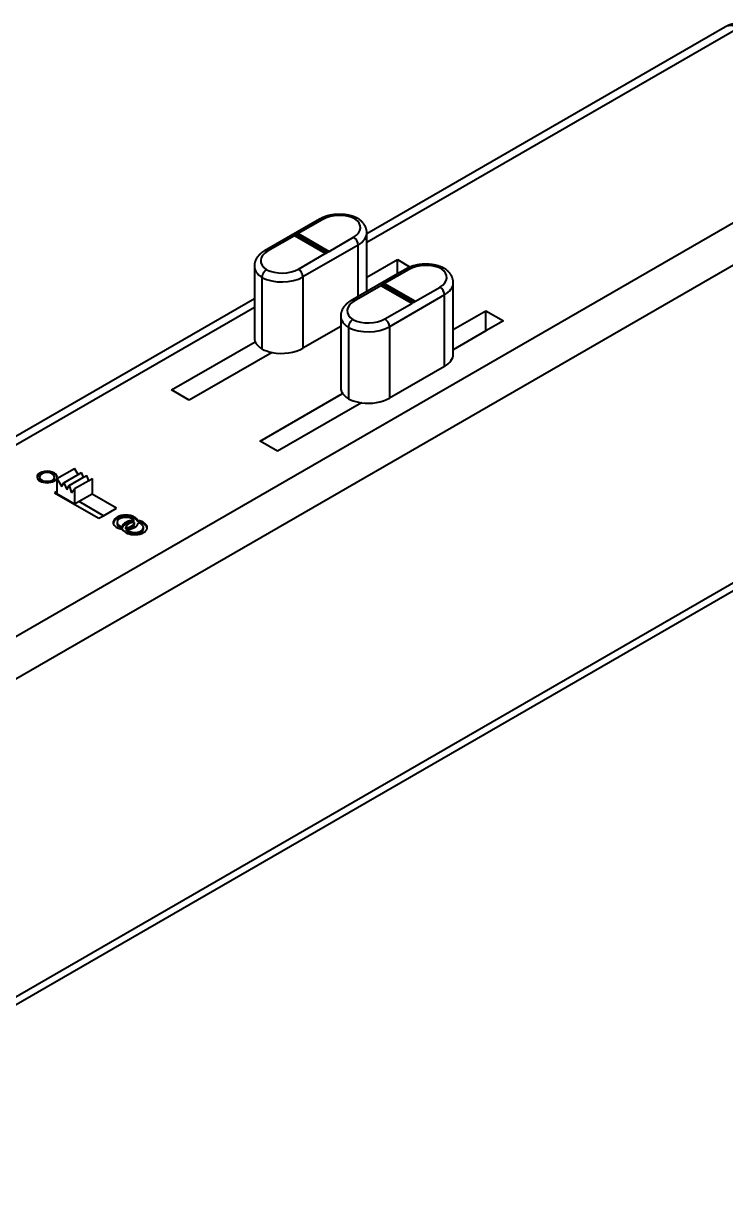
# Model space of a CAD drawing. Header units: millimetres. Extents: x 15 to 292, y 5 to 205.
# Drawn here: x 212.91 to 240.95, y 70.7 to 117.34 of the extents above; entities that cross this region are included whole.
import ezdxf

# ---------------------------------------------------------------- set-up
doc = ezdxf.new("R2010")
doc.units = ezdxf.units.MM
doc.layers.add('Geometries', color=7, linetype='Continuous')

msp = doc.modelspace()

# ---------------------------------------------------------------- linework, layer by layer
at = {"layer": 'Geometries', "linetype": 'Continuous', "lineweight": 40}
for p, q in [((240.9522, 117.2012), (226.6265, 108.9302)), ((241.4632, 117.1505), (226.6265, 108.5845)), ((199.3699, 85.1974), (248.0888, 113.3253)), ((248.811, 112.0395), (200.0921, 83.9116)), ((224.7386, 109.5144), (222.5374, 108.2435)), ((224.8659, 109.5018), (223.8858, 108.9359)), ((223.7358, 108.8493), (222.6646, 108.2309)), ((223.8858, 108.9359), (223.7358, 108.8493)), ((224.9669, 108.1386), (223.7358, 108.8493)), ((223.8086, 108.8214), (223.7566, 108.8514)), ((223.8564, 108.849), (223.8086, 108.8214)), ((224.9791, 108.1456), (223.8086, 108.8214)), ((223.8564, 108.849), (223.8564, 108.8849)), ((225.058, 108.1912), (223.8564, 108.8849)), ((223.8564, 108.849), (225.0269, 108.1732)), ((223.8858, 108.9359), (225.1169, 108.2252)), ((225.1169, 108.2252), (226.097, 108.791)), ((226.6265, 108.9302), (226.6265, 108.9666)), ((226.6265, 108.5845), (226.6265, 108.9302)), ((226.2769, 108.4793), (224.0757, 107.2084)), ((225.058, 108.1912), (225.1169, 108.2252)), ((226.2769, 106.4183), (226.2769, 108.4793)), ((226.6265, 107.1921), (226.6265, 108.5845)), ((223.8957, 107.5201), (224.9669, 108.1386)), ((224.9669, 108.1386), (224.9791, 108.1456)), ((224.9791, 108.1456), (225.0269, 108.1732)), ((225.0269, 108.1732), (225.058, 108.1912)), ((226.6265, 107.1921), (227.8478, 107.8972)), ((227.8478, 107.3253), (227.8478, 107.8972)), ((227.8478, 107.8972), (228.3574, 107.603)), ((222.1351, 107.6442), (222.1351, 107.6437)), ((222.1351, 107.6397), (222.1351, 106.3371)), ((227.8478, 107.3253), (226.6265, 106.6202)), ((228.3163, 107.5097), (227.3362, 106.9439)), ((228.189, 107.5223), (227.8478, 107.3253)), ((229.7289, 107.5447), (229.7256, 107.5469)), ((222.4376, 107.1813), (222.4376, 104.3272)), ((224.0757, 107.2084), (224.0757, 104.3544)), ((227.1862, 106.8572), (226.115, 106.2388)), ((226.6265, 106.6202), (226.6265, 107.1921)), ((227.3362, 106.9439), (227.1862, 106.8572)), ((228.4173, 106.1465), (227.1862, 106.8572)), ((227.259, 106.8293), (227.207, 106.8593)), ((227.3068, 106.8569), (227.259, 106.8293)), ((228.4295, 106.1535), (227.259, 106.8293)), ((228.5084, 106.1991), (227.3068, 106.8928)), ((227.3068, 106.8569), (227.3068, 106.8928)), ((227.3068, 106.8569), (228.4773, 106.1811)), ((227.3362, 106.9439), (228.5673, 106.2331)), ((230.0769, 105.1017), (230.0769, 106.9745)), ((226.2769, 106.4183), (225.9878, 106.2514)), ((226.6265, 106.6202), (226.2769, 106.4183)), ((229.7273, 106.4872), (227.5261, 105.2163)), ((228.5673, 106.2331), (229.5474, 106.7989)), ((229.7273, 103.6332), (229.7273, 106.4872)), ((222.1351, 106.3371), (192.2333, 89.0733)), ((222.1351, 105.9914), (192.7443, 89.0227)), ((222.1351, 106.3371), (222.1351, 105.9914)), ((222.1351, 105.9914), (222.1351, 104.7857)), ((227.3461, 105.528), (228.4173, 106.1465)), ((228.4173, 106.1465), (228.4295, 106.1535)), ((228.4295, 106.1535), (228.4773, 106.1811)), ((228.4773, 106.1811), (228.5084, 106.1991)), ((228.5084, 106.1991), (228.5673, 106.2331)), ((225.5855, 105.6522), (225.5855, 105.6516)), ((225.5855, 105.6477), (225.5855, 105.2261)), ((230.0769, 105.1017), (231.3833, 105.856)), ((231.3833, 105.0479), (231.3833, 105.856)), ((231.3833, 105.856), (232.0831, 105.4519)), ((232.0831, 105.4519), (231.3833, 105.0479)), ((225.5855, 105.2261), (224.0757, 104.3544)), ((225.5855, 105.2261), (224.0757, 104.3544)), ((225.5855, 105.2261), (225.5855, 102.7936)), ((225.888, 105.1892), (225.888, 102.3351)), ((227.5261, 105.2163), (227.5261, 102.3623)), ((230.0769, 104.2936), (230.0769, 105.1017)), ((231.3833, 105.0479), (230.0769, 104.2936)), ((218.8289, 102.6902), (222.1704, 104.6194)), ((222.8416, 104.1904), (219.536, 102.2819)), ((230.0769, 104.1204), (230.0769, 104.2936)), ((229.7273, 103.6332), (227.5261, 102.3623)), ((219.536, 102.2819), (218.8289, 102.6902)), ((222.3677, 100.6508), (225.6611, 102.5523)), ((226.4129, 102.1782), (223.0643, 100.2449)), ((222.3572, 100.6532), (222.3604, 100.655)), ((222.3604, 100.6513), (222.3572, 100.6532)), ((222.3604, 100.6513), (222.3604, 100.655)), ((222.3604, 100.655), (222.3677, 100.6508)), ((222.3677, 100.6471), (222.3604, 100.6513)), ((222.3677, 100.6471), (222.3677, 100.6508)), ((223.0643, 100.2449), (222.3677, 100.6471)), ((214.2517, 99.1468), (214.9588, 99.555)), ((215.1032, 99.3153), (214.9588, 99.555)), ((215.1032, 99.3153), (215.2386, 99.3935)), ((215.3147, 99.2026), (215.2386, 99.3935)), ((199.9351, 71.1328), (248.0261, 98.8982)), ((213.5567, 99.2146), (213.5567, 99.184)), ((214.1567, 99.184), (214.1567, 99.2146)), ((214.2517, 99.1468), (214.4423, 98.8304)), ((214.2517, 99.1468), (214.2517, 98.6353)), ((214.4423, 98.8304), (214.5315, 98.9852)), ((214.5315, 98.9852), (215.1032, 99.3153)), ((214.5315, 98.9852), (214.6413, 98.7098)), ((214.7349, 98.8678), (215.3147, 99.2026)), ((215.5209, 99.0631), (214.9588, 98.7385)), ((215.3147, 99.2026), (215.442, 99.276)), ((215.5209, 99.0631), (215.442, 99.276)), ((215.6659, 99.1468), (215.5209, 99.0631)), ((215.6659, 99.1468), (215.6659, 98.5344)), ((199.724, 70.6988), (247.815, 98.4642)), ((214.2517, 98.6353), (214.1605, 98.5826)), ((214.1605, 98.5826), (214.6881, 98.2781)), ((214.2517, 98.6353), (214.2517, 98.5344)), ((214.6919, 98.2803), (214.2517, 98.5344)), ((214.6413, 98.7098), (214.7349, 98.8678)), ((214.7349, 98.8678), (214.8393, 98.5861)), ((214.8393, 98.5861), (214.9588, 98.7385)), ((214.9588, 98.7385), (214.9588, 98.1261)), ((215.6621, 98.5322), (215.1346, 98.2276)), ((215.6659, 98.5344), (215.6621, 98.5322)), ((216.6354, 97.9703), (215.6621, 98.5322)), ((214.6919, 98.2803), (214.6881, 98.2781)), ((214.6881, 98.2781), (215.9283, 97.562)), ((214.9588, 98.1261), (214.6919, 98.2803)), ((215.1346, 98.2276), (214.9588, 98.1261)), ((216.1078, 97.6657), (215.1346, 98.2276)), ((216.1078, 97.6657), (216.6354, 97.9703)), ((215.9283, 97.562), (216.1078, 97.6657)), ((217.3195, 97.427), (217.3195, 97.4842)), ((216.651, 97.4004), (216.651, 97.3432)), ((216.8558, 97.1593), (216.8558, 97.2165)), ((217.0046, 97.1411), (217.0046, 97.1983)), ((217.0361, 97.0552), (217.0361, 97.1124)), ((217.351, 97.3411), (217.351, 97.3983)), ((217.484, 97.4179), (217.484, 97.4751)), ((217.7046, 97.1391), (217.7046, 97.1963))]:
    msp.add_line(p, q, dxfattribs=at)
at = {"layer": 'Geometries', "linetype": 'Continuous', "lineweight": 40, "flags": 128}
for points in [[(226.2674, 109.5435), (226.2643, 109.5451), (226.2546, 109.55), (226.2448, 109.5548), (226.235, 109.5595), (226.2251, 109.5641), (226.2151, 109.5687), (226.2051, 109.5732), (226.195, 109.5776), (226.1849, 109.5819), (226.1747, 109.5862), (226.1644, 109.5904), (226.1541, 109.5946), (226.1437, 109.5986), (226.1332, 109.6026), (226.1228, 109.6065), (226.1122, 109.6103), (226.1016, 109.6141), (226.091, 109.6178), (226.0803, 109.6214), (226.0695, 109.625), (226.0587, 109.6284), (226.0479, 109.6318), (226.037, 109.6351), (226.0261, 109.6384), (226.0151, 109.6415), (226.0041, 109.6446), (225.993, 109.6477), (225.9819, 109.6506), (225.9708, 109.6535), (225.9596, 109.6563), (225.9484, 109.659), (225.9372, 109.6617), (225.9259, 109.6642), (225.9146, 109.6667), (225.9032, 109.6691), (225.8918, 109.6715), (225.8804, 109.6738), (225.869, 109.676), (225.8575, 109.6781), (225.846, 109.6802), (225.8345, 109.6821), (225.8229, 109.684), (225.8113, 109.6859), (225.7997, 109.6876), (225.7881, 109.6893), (225.7765, 109.6909), (225.7648, 109.6924), (225.7531, 109.6939), (225.7414, 109.6953), (225.7297, 109.6966), (225.7179, 109.6978), (225.7062, 109.6989), (225.6944, 109.7), (225.6826, 109.701), (225.6708, 109.702), (225.659, 109.7028), (225.6472, 109.7036), (225.6354, 109.7043), (225.6235, 109.7049), (225.6117, 109.7055), (225.5998, 109.706), (225.5879, 109.7064), (225.5761, 109.7067), (225.5642, 109.7069), (225.5523, 109.7071), (225.5405, 109.7072), (225.5286, 109.7073), (225.5167, 109.7072), (225.5048, 109.7071), (225.493, 109.7069), (225.4811, 109.7066), (225.4692, 109.7063), (225.4574, 109.7059), (225.4455, 109.7054), (225.4337, 109.7048), (225.4218, 109.7041), (225.41, 109.7034), (225.3982, 109.7026), (225.3864, 109.7018), (225.3746, 109.7008), (225.3628, 109.6998), (225.351, 109.6987), (225.3393, 109.6975), (225.3275, 109.6963), (225.3158, 109.695), (225.3041, 109.6936), (225.2924, 109.6921), (225.2808, 109.6906), (225.2691, 109.6889), (225.2575, 109.6872), (225.2459, 109.6855), (225.2343, 109.6836), (225.2228, 109.6817), (225.2113, 109.6797), (225.1998, 109.6777), (225.1883, 109.6755), (225.1769, 109.6733), (225.1655, 109.671), (225.1541, 109.6686), (225.1427, 109.6662), (225.1314, 109.6637), (225.1202, 109.6611), (225.1089, 109.6584), (225.0977, 109.6557), (225.0865, 109.6529), (225.0754, 109.65), (225.0643, 109.647), (225.0533, 109.644), (225.0423, 109.6409), (225.0313, 109.6377), (225.0204, 109.6344), (225.0095, 109.6311), (224.9987, 109.6277), (224.9879, 109.6242), (224.9771, 109.6206), (224.9664, 109.617), (224.9558, 109.6133), (224.9452, 109.6095), (224.9347, 109.6057), (224.9242, 109.6017), (224.9138, 109.5977), (224.9034, 109.5937), (224.8931, 109.5895), (224.8828, 109.5853), (224.8726, 109.581), (224.8625, 109.5766), (224.8524, 109.5722), (224.8424, 109.5677), (224.8324, 109.5631), (224.8225, 109.5584), (224.8127, 109.5537), (224.8029, 109.5489), (224.7932, 109.544), (224.7836, 109.539), (224.7741, 109.534), (224.7646, 109.5289), (224.7552, 109.5237), (224.7459, 109.5185), (224.7386, 109.5144)], [(226.2674, 109.5435), (226.264, 109.5451), (226.2582, 109.5475), (226.2522, 109.5495), (226.2459, 109.5511), (226.2395, 109.5523), (226.2331, 109.553), (226.2265, 109.5533), (226.2198, 109.5532), (226.2129, 109.5528), (226.2057, 109.5519), (226.1984, 109.5505), (226.191, 109.5488), (226.1836, 109.5466), (226.1777, 109.5446), (226.1718, 109.5424), (226.1659, 109.54), (226.1599, 109.5372), (226.1538, 109.5343), (226.1478, 109.5311), (226.1436, 109.5287)], [(226.2752, 109.539), (226.2748, 109.5393), (226.2695, 109.5424), (226.2674, 109.5435)], [(226.6265, 108.9666), (226.6264, 108.9728), (226.6263, 108.981), (226.626, 108.9892), (226.6256, 108.9974), (226.6251, 109.0056), (226.6245, 109.0137), (226.6238, 109.0219), (226.6229, 109.0301), (226.6219, 109.0382), (226.6208, 109.0464), (226.6196, 109.0545), (226.6183, 109.0627), (226.6169, 109.0708), (226.6153, 109.0789), (226.6136, 109.087), (226.6118, 109.0951), (226.6099, 109.1032), (226.6078, 109.1112), (226.6057, 109.1193), (226.6034, 109.1273), (226.601, 109.1353), (226.5985, 109.1433), (226.5959, 109.1513), (226.5931, 109.1593), (226.5903, 109.1672), (226.5873, 109.1752), (226.5842, 109.1831), (226.581, 109.1909), (226.5776, 109.1988), (226.5742, 109.2066), (226.5706, 109.2145), (226.5669, 109.2223), (226.5631, 109.23), (226.5592, 109.2378), (226.5552, 109.2455), (226.551, 109.2532), (226.5467, 109.2608), (226.5423, 109.2685), (226.5378, 109.2761), (226.5332, 109.2836), (226.5284, 109.2912), (226.5236, 109.2987), (226.5186, 109.3062), (226.5135, 109.3136), (226.5083, 109.321), (226.5029, 109.3284), (226.4975, 109.3357), (226.4919, 109.343), (226.4862, 109.3503), (226.4804, 109.3575), (226.4745, 109.3647), (226.4685, 109.3719), (226.4623, 109.379), (226.4561, 109.386), (226.4497, 109.393), (226.4432, 109.4), (226.4366, 109.4069), (226.4299, 109.4138), (226.4231, 109.4206), (226.4162, 109.4274), (226.4091, 109.4341), (226.402, 109.4408), (226.3947, 109.4474), (226.3874, 109.454), (226.3799, 109.4605), (226.3723, 109.467), (226.3647, 109.4734), (226.3569, 109.4797), (226.349, 109.486), (226.3411, 109.4922), (226.333, 109.4984), (226.3249, 109.5045), (226.3166, 109.5105), (226.3083, 109.5165), (226.2998, 109.5224), (226.2913, 109.5283), (226.2827, 109.5341), (226.2752, 109.539)], [(222.5374, 108.2435), (222.5324, 108.2406), (222.5232, 108.2352), (222.5141, 108.2297), (222.5051, 108.2241), (222.4962, 108.2185), (222.4874, 108.2129), (222.4787, 108.2071), (222.47, 108.2013), (222.4615, 108.1954), (222.453, 108.1895), (222.4446, 108.1835), (222.4363, 108.1774), (222.4281, 108.1712), (222.42, 108.165), (222.412, 108.1588), (222.4041, 108.1524), (222.3963, 108.1461), (222.3886, 108.1396), (222.381, 108.1331), (222.3735, 108.1265), (222.3661, 108.1199), (222.3588, 108.1133), (222.3517, 108.1065), (222.3446, 108.0997), (222.3376, 108.0929), (222.3308, 108.086), (222.324, 108.0791), (222.3174, 108.0721), (222.3109, 108.0651), (222.3045, 108.058), (222.2982, 108.0509), (222.292, 108.0437), (222.2859, 108.0365), (222.28, 108.0292), (222.2741, 108.0219), (222.2684, 108.0146), (222.2628, 108.0072), (222.2574, 107.9998), (222.252, 107.9923), (222.2468, 107.9848), (222.2416, 107.9773), (222.2366, 107.9698), (222.2318, 107.9622), (222.227, 107.9545), (222.2224, 107.9469), (222.2179, 107.9392), (222.2135, 107.9315), (222.2092, 107.9238), (222.205, 107.916), (222.201, 107.9082), (222.1971, 107.9004), (222.1933, 107.8925), (222.1896, 107.8847), (222.186, 107.8768), (222.1826, 107.8689), (222.1793, 107.8609), (222.1761, 107.853), (222.173, 107.845), (222.1701, 107.837), (222.1672, 107.829), (222.1645, 107.821), (222.1619, 107.8129), (222.1595, 107.8049), (222.1571, 107.7968), (222.1549, 107.7887), (222.1528, 107.7806), (222.1508, 107.7725), (222.1489, 107.7644), (222.1472, 107.7563), (222.1455, 107.7481), (222.144, 107.74), (222.1426, 107.7318), (222.1413, 107.7236), (222.1402, 107.7155), (222.1391, 107.7073), (222.1382, 107.6991), (222.1374, 107.6909), (222.1367, 107.6827), (222.1362, 107.6745), (222.1357, 107.6663), (222.1354, 107.6581), (222.1352, 107.6499), (222.1351, 107.6442)], [(222.1351, 107.6437), (222.1351, 107.6417), (222.1351, 107.6397)], [(222.618, 107.4932), (222.6138, 107.4907), (222.6066, 107.4862), (222.5994, 107.4813), (222.5922, 107.4762), (222.5851, 107.4707), (222.578, 107.465), (222.5708, 107.4587), (222.5636, 107.4521), (222.5565, 107.4452), (222.5495, 107.4381), (222.5424, 107.4305), (222.5355, 107.4226), (222.5287, 107.4144), (222.5221, 107.4061), (222.5159, 107.3977), (222.5098, 107.3892), (222.5039, 107.3805), (222.4982, 107.3716), (222.4926, 107.3623), (222.4871, 107.3529), (222.482, 107.3433), (222.477, 107.3336), (222.4725, 107.3242), (222.4682, 107.3146), (222.4642, 107.305), (222.4604, 107.2954), (222.4568, 107.2855), (222.4535, 107.2756), (222.4505, 107.2657), (222.4478, 107.2558), (222.4455, 107.2463), (222.4434, 107.2368), (222.4417, 107.2274), (222.4403, 107.2181), (222.4391, 107.2087), (222.4383, 107.1994), (222.4378, 107.1902), (222.4376, 107.1813)], [(228.3574, 107.603), (228.3538, 107.6016), (228.3435, 107.5974), (228.3332, 107.5932), (228.323, 107.5889), (228.3129, 107.5845), (228.3028, 107.5801), (228.2928, 107.5756), (228.2828, 107.571), (228.2729, 107.5663), (228.2631, 107.5616), (228.2533, 107.5568), (228.2436, 107.5519), (228.234, 107.547), (228.2245, 107.5419), (228.215, 107.5368), (228.2056, 107.5317), (228.1962, 107.5264), (228.189, 107.5223)], [(228.4048, 107.6207), (228.3956, 107.6174), (228.3851, 107.6136), (228.3746, 107.6097), (228.3642, 107.6057), (228.3574, 107.603)], [(229.7178, 107.5514), (229.7146, 107.553), (229.705, 107.5579), (229.6952, 107.5627), (229.6854, 107.5674), (229.6755, 107.572), (229.6655, 107.5766), (229.6555, 107.5811), (229.6454, 107.5855), (229.6353, 107.5899), (229.6251, 107.5941), (229.6148, 107.5983), (229.6045, 107.6025), (229.5941, 107.6065), (229.5836, 107.6105), (229.5732, 107.6144), (229.5626, 107.6183), (229.552, 107.622), (229.5414, 107.6257), (229.5307, 107.6293), (229.5199, 107.6329), (229.5091, 107.6363), (229.4983, 107.6397), (229.4874, 107.643), (229.4765, 107.6463), (229.4655, 107.6495), (229.4545, 107.6526), (229.4434, 107.6556), (229.4323, 107.6585), (229.4212, 107.6614), (229.41, 107.6642), (229.3988, 107.6669), (229.3876, 107.6696), (229.3763, 107.6721), (229.365, 107.6746), (229.3536, 107.6771), (229.3422, 107.6794), (229.3308, 107.6817), (229.3194, 107.6839), (229.3079, 107.686), (229.2964, 107.6881), (229.2849, 107.69), (229.2733, 107.6919), (229.2617, 107.6938), (229.2501, 107.6955), (229.2385, 107.6972), (229.2269, 107.6988), (229.2152, 107.7003), (229.2035, 107.7018), (229.1918, 107.7032), (229.1801, 107.7045), (229.1683, 107.7057), (229.1566, 107.7069), (229.1448, 107.7079), (229.133, 107.7089), (229.1212, 107.7099), (229.1094, 107.7107), (229.0976, 107.7115), (229.0857, 107.7122), (229.0739, 107.7128), (229.0621, 107.7134), (229.0502, 107.7139), (229.0383, 107.7143), (229.0265, 107.7146), (229.0146, 107.7149), (229.0027, 107.715), (228.9908, 107.7151), (228.979, 107.7152), (228.9671, 107.7151), (228.9552, 107.715), (228.9433, 107.7148), (228.9315, 107.7145), (228.9196, 107.7142), (228.9078, 107.7138), (228.8959, 107.7133), (228.8841, 107.7127), (228.8722, 107.7121), (228.8604, 107.7113), (228.8486, 107.7105), (228.8368, 107.7097), (228.825, 107.7087), (228.8132, 107.7077), (228.8014, 107.7066), (228.7897, 107.7054), (228.7779, 107.7042), (228.7662, 107.7029), (228.7545, 107.7015), (228.7428, 107.7), (228.7311, 107.6985), (228.7195, 107.6969), (228.7079, 107.6952), (228.6963, 107.6934), (228.6847, 107.6916), (228.6732, 107.6896), (228.6617, 107.6876), (228.6502, 107.6856), (228.6387, 107.6834), (228.6273, 107.6812), (228.6158, 107.6789), (228.6045, 107.6766), (228.5931, 107.6741), (228.5818, 107.6716), (228.5705, 107.669), (228.5593, 107.6663), (228.5531, 107.6648)], [(229.7178, 107.5514), (229.7144, 107.553), (229.7086, 107.5555), (229.7026, 107.5575), (229.6963, 107.559), (229.6899, 107.5602), (229.6835, 107.5609), (229.6769, 107.5612), (229.6701, 107.5612), (229.6633, 107.5607), (229.6561, 107.5598), (229.6488, 107.5584), (229.6414, 107.5567), (229.634, 107.5545), (229.6281, 107.5526), (229.6222, 107.5503), (229.6163, 107.5479), (229.6103, 107.5452), (229.6042, 107.5422), (229.5982, 107.539), (229.594, 107.5366)], [(229.7256, 107.5469), (229.7251, 107.5472), (229.7199, 107.5503), (229.7178, 107.5514)], [(230.0212, 107.222), (230.021, 107.2224), (230.0173, 107.2302), (230.0135, 107.2379), (230.0096, 107.2457), (230.0056, 107.2534), (230.0014, 107.2611), (229.9971, 107.2687), (229.9927, 107.2764), (229.9882, 107.284), (229.9836, 107.2916), (229.9788, 107.2991), (229.974, 107.3066), (229.969, 107.3141), (229.9639, 107.3215), (229.9586, 107.3289), (229.9533, 107.3363), (229.9479, 107.3437), (229.9423, 107.351), (229.9366, 107.3582), (229.9308, 107.3654), (229.9249, 107.3726), (229.9189, 107.3798), (229.9127, 107.3869), (229.9064, 107.3939), (229.9001, 107.4009), (229.8936, 107.4079), (229.887, 107.4148), (229.8803, 107.4217), (229.8735, 107.4285), (229.8665, 107.4353), (229.8595, 107.442), (229.8524, 107.4487), (229.8451, 107.4553), (229.8378, 107.4619), (229.8303, 107.4684), (229.8227, 107.4749), (229.8151, 107.4813), (229.8073, 107.4876), (229.7994, 107.4939), (229.7915, 107.5001), (229.7834, 107.5063), (229.7753, 107.5124), (229.767, 107.5184), (229.7587, 107.5244), (229.7502, 107.5303), (229.7417, 107.5362), (229.7331, 107.542), (229.7289, 107.5447)], [(230.0769, 106.9745), (230.0768, 106.9807), (230.0767, 106.9889), (230.0764, 106.9971), (230.076, 107.0053), (230.0755, 107.0135), (230.0749, 107.0217), (230.0742, 107.0298), (230.0733, 107.038), (230.0723, 107.0462), (230.0712, 107.0543), (230.07, 107.0625), (230.0687, 107.0706), (230.0672, 107.0787), (230.0657, 107.0868), (230.064, 107.0949), (230.0622, 107.103), (230.0603, 107.1111), (230.0582, 107.1192), (230.0561, 107.1272), (230.0538, 107.1352), (230.0514, 107.1433), (230.0489, 107.1513), (230.0463, 107.1592), (230.0435, 107.1672), (230.0407, 107.1751), (230.0377, 107.1831), (230.0346, 107.191), (230.0314, 107.1989), (230.028, 107.2067), (230.0246, 107.2146), (230.0212, 107.222)], [(225.9878, 106.2514), (225.9827, 106.2485), (225.9736, 106.2431), (225.9645, 106.2376), (225.9555, 106.2321), (225.9466, 106.2264), (225.9378, 106.2208), (225.9291, 106.215), (225.9204, 106.2092), (225.9119, 106.2033), (225.9034, 106.1974), (225.895, 106.1914), (225.8867, 106.1853), (225.8785, 106.1792), (225.8704, 106.173), (225.8624, 106.1667), (225.8545, 106.1604), (225.8467, 106.154), (225.839, 106.1475), (225.8314, 106.141), (225.8239, 106.1345), (225.8165, 106.1278), (225.8092, 106.1212), (225.802, 106.1144), (225.795, 106.1077), (225.788, 106.1008), (225.7811, 106.0939), (225.7744, 106.087), (225.7678, 106.08), (225.7612, 106.073), (225.7548, 106.0659), (225.7485, 106.0588), (225.7424, 106.0516), (225.7363, 106.0444), (225.7304, 106.0371), (225.7245, 106.0298), (225.7188, 106.0225), (225.7132, 106.0151), (225.7078, 106.0077), (225.7024, 106.0002), (225.6972, 105.9928), (225.692, 105.9852), (225.687, 105.9777), (225.6822, 105.9701), (225.6774, 105.9625), (225.6728, 105.9548), (225.6682, 105.9471), (225.6638, 105.9394), (225.6596, 105.9317), (225.6554, 105.9239), (225.6514, 105.9161), (225.6475, 105.9083), (225.6437, 105.9004), (225.64, 105.8926), (225.6364, 105.8847), (225.633, 105.8768), (225.6297, 105.8688), (225.6265, 105.8609), (225.6234, 105.8529), (225.6205, 105.8449), (225.6176, 105.8369), (225.6149, 105.8289), (225.6123, 105.8209), (225.6099, 105.8128), (225.6075, 105.8047), (225.6053, 105.7966), (225.6032, 105.7885), (225.6021, 105.7842)], [(225.5871, 105.6896), (225.5866, 105.6824), (225.5861, 105.6742), (225.5858, 105.666), (225.5856, 105.6578), (225.5855, 105.6522)], [(225.5855, 105.6516), (225.5855, 105.6496), (225.5855, 105.6477)], [(226.0684, 105.5011), (226.0642, 105.4986), (226.057, 105.4941), (226.0498, 105.4893), (226.0426, 105.4841), (226.0355, 105.4786), (226.0284, 105.4729), (226.0212, 105.4666), (226.014, 105.46), (226.0069, 105.4531), (225.9999, 105.446), (225.9928, 105.4384), (225.9859, 105.4305), (225.9791, 105.4223), (225.9725, 105.414), (225.9663, 105.4056), (225.9602, 105.3971), (225.9543, 105.3884), (225.9486, 105.3795), (225.943, 105.3702), (225.9375, 105.3608), (225.9324, 105.3512), (225.9274, 105.3416), (225.9229, 105.3321), (225.9186, 105.3226), (225.9145, 105.313), (225.9108, 105.3033), (225.9072, 105.2934), (225.9039, 105.2835), (225.9009, 105.2736), (225.8982, 105.2637), (225.8958, 105.2542), (225.8938, 105.2447), (225.8921, 105.2353), (225.8907, 105.226), (225.8895, 105.2166), (225.8887, 105.2073), (225.8882, 105.1981), (225.888, 105.1892)]]:
    msp.add_lwpolyline(points, dxfattribs=at)
at = {"layer": 'Geometries', "linetype": 'Continuous', "lineweight": 40}
for centre, radius, start, end in [((241.4632, 116.316), 1.0221, 60, 120), ((228.9204, 106.1586), 1.5503, 103.70468, 109.42473), ((226.1611, 105.6469), 0.5756, 166.20244, 175.7466)]:
    msp.add_arc(centre, radius, start, end, dxfattribs=at)
for centre, major_axis, start_param, end_param in [((241.4632, 116.316), (0.5111, -0.8852), 2.3561945, 3.1415927), ((225.5298, 109.1184), (-0.939, 0), 3.9999939, 5.4977871), ((224.8659, 109.294), (0.1272, -0.2204), 2.3561945, 3.1415927), ((225.433, 109.1743), (-0.939, 0), 2.3561945, 3.8539877), ((223.7358, 108.8153), (-0.0208, -0.0361), 3.1415927, 3.9269908), ((223.8858, 108.9019), (-0.0208, -0.0361), 3.9269908, 5.4977871), ((226.097, 108.5832), (0.1272, -0.2204), 0.7853982, 2.3561945), ((225.433, 108.9666), (1.1935, 0), 5.4977871, 6.2831848), ((223.3286, 107.8475), (-0.939, 0), 5.4977871, 6.9955804), ((222.6646, 108.0231), (0.1272, -0.2204), 2.3561945, 3.141592), ((223.3286, 107.6397), (1.1935, 0), 3.1415922, 3.8695742), ((223.2318, 107.9035), (-0.939, 0), 0.8584013, 2.3561945), ((223.8957, 107.3123), (0.1272, -0.2204), 0.7853982, 2.3561945), ((228.3163, 107.3019), (0.1272, -0.2204), 2.3561945, 3.1415927), ((228.9802, 107.1263), (-0.939, 0), 3.9999939, 5.4977871), ((228.8834, 107.1823), (-0.939, 0), 2.3561945, 3.8539877), ((223.2318, 107.6957), (1.1935, 0), 3.9844075, 5.4977871), ((227.1862, 106.8232), (-0.0208, -0.0361), 3.1415927, 3.9269908), ((227.3362, 106.9099), (-0.0208, -0.0361), 3.9269908, 5.4977871), ((228.8834, 106.9745), (1.1935, 0), 5.4977871, 6.2831848), ((229.5474, 106.5911), (0.1272, -0.2204), 0.7853982, 2.3561945), ((226.779, 105.8555), (-0.939, 0), 5.4977871, 6.9955804), ((226.115, 106.031), (0.1272, -0.2204), 2.3561945, 3.141592), ((226.779, 105.6477), (1.1935, 0), 3.1415922, 3.8695742), ((226.6821, 105.9114), (-0.939, 0), 0.8584013, 2.3561945), ((227.3461, 105.3202), (0.1272, -0.2204), 0.7853982, 2.3561945), ((226.6821, 105.7036), (1.1935, 0), 3.9844075, 5.4977871), ((223.3286, 104.7857), (1.1935, 0), 3.1415927, 3.385328), ((223.3286, 104.7857), (1.1935, 0), 3.1415927, 3.385328), ((223.3286, 104.7857), (1.1935, 0), 3.385328, 3.8695742), ((223.2318, 104.8416), (1.1935, 0), 3.9844075, 4.37935), ((223.2318, 104.8416), (1.1935, 0), 4.37935, 5.4977871), ((223.2318, 104.8416), (1.1935, 0), 4.37935, 5.4977871), ((228.8834, 104.1204), (1.1935, 0), 5.4977871, 6.2831853), ((226.779, 102.7936), (1.1935, 0), 3.1415927, 3.385328), ((226.779, 102.7936), (1.1935, 0), 3.385328, 3.4994076), ((226.779, 102.7936), (1.1935, 0), 3.4994076, 3.8695742), ((226.6821, 102.8495), (1.1935, 0), 3.9844075, 4.37935), ((226.6821, 102.8495), (1.1935, 0), 4.37935, 4.4848105), ((226.6821, 102.8495), (1.1935, 0), 4.4848105, 5.4977871), ((213.8567, 99.2146), (-0.4, 0), 3.0753324, 6.3494455), ((213.8567, 99.184), (-0.4, 0), 3.2078529, 6.2169251), ((213.8567, 99.2146), (-0.3, 0), 3.1415927, 6.2831853), ((213.8567, 99.2146), (-0.4, 0), 0.0662602, 3.0753324), ((213.8567, 99.2146), (-0.3, 0), 0, 3.1415927), ((213.8567, 99.184), (-0.3, 0), 0, 3.1415927), ((217.001, 97.4004), (-0.5, 0), 3.403392, 6.3824268), ((217.001, 97.3432), (-0.5, 0), 3.403392, 6.1839439), ((217.001, 97.4004), (-0.35, 0), 3.5694197, 6.2831853), ((217.3546, 97.1963), (-0.5, 0), 4.7826449, 6.2129294), ((217.001, 97.4004), (-0.5, 0), 0.0992414, 1.3089969), ((217.001, 97.4004), (-0.35, 0), 0, 1.1429693), ((217.001, 97.3432), (-0.35, 0), 0, 1.1429693), ((217.3546, 97.1391), (-0.5, 0), 4.7826449, 6.2129294), ((217.3546, 97.1963), (-0.5, 0), 0.2617994, 3.0423512), ((217.3546, 97.1963), (-0.35, 0), 4.7225938, 6.2729805), ((217.001, 97.4004), (-0.35, 0), 1.5810011, 3.1313879), ((217.001, 97.3432), (-0.35, 0), 1.5810011, 3.1313879), ((217.001, 97.4004), (-0.5, 0), 1.6410523, 3.0713367), ((217.3546, 97.1963), (-0.35, 0), 0.4278271, 3.1415927), ((217.3546, 97.1391), (-0.35, 0), 0.4278271, 3.1415927), ((217.3546, 97.1963), (-0.5, 0), 3.0423512, 4.4505896), ((217.3546, 97.1391), (-0.5, 0), 3.2408341, 4.4505896), ((217.3546, 97.1963), (-0.35, 0), 3.1415927, 4.2845619)]:
    msp.add_ellipse(centre, major_axis=major_axis, ratio=0.5773503, start_param=start_param, end_param=end_param, dxfattribs=at)

doc.saveas('drawing.dxf')
